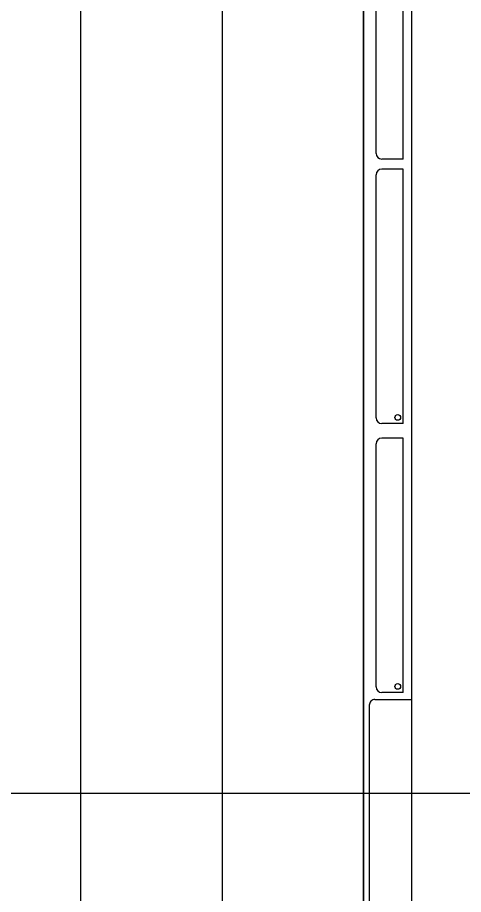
# Model space of a CAD drawing. Header units: millimetres. Extents: x 43168.9 to 43194.6, y -25545.1 to -25543.4.
# Drawn here: x 43170.36366 to 43170.37941, y -25543.96105 to -25543.93004 of the extents above; entities that cross this region are included whole.
import ezdxf

# ---------------------------------------------------------------- set-up
doc = ezdxf.new("R2010")
doc.units = ezdxf.units.MM
doc.header["$LTSCALE"] = 200
doc.linetypes.add('DASHDOT2', pattern=[0.5, 0.25, -0.125, 0, -0.125])
doc.layers.add('aks_sgh', color=5, linetype='DASHDOT2')
doc.layers.add('duv_sgh', color=4, linetype='Continuous')

msp = doc.modelspace()

# ---------------------------------------------------------------- linework, layer by layer
for p, q in [((43170.37587904171, -25543.96391939969), (43170.37587904171, -25543.92591939969)), ((43170.37756761532, -25543.92591939969), (43170.37756761532, -25543.96372604624)), ((43170.37631840399, -25543.93484184459, -0.0002), (43170.37631840399, -25543.92624047473, -0.0002)), ((43170.37728204812, -25543.93504184459, -0.0002), (43170.37728204812, -25543.92604047473, -0.0002)), ((43170.37728204812, -25543.93504184459, -0.0002), (43170.37651840399, -25543.93504184459, -0.0002)), ((43170.37631840399, -25543.94419786651, -0.0002), (43170.37631840399, -25543.93559649665, -0.0002)), ((43170.37672840399, -25543.93539649665, -0.0002), (43170.37651840399, -25543.93539649665, -0.0002)), ((43170.37728204812, -25543.93539649665, -0.0002), (43170.37672840399, -25543.93539649665, -0.0002)), ((43170.37728204812, -25543.94439786651, -0.0002), (43170.37728204812, -25543.93539649665, -0.0002)), ((43170.37728204812, -25543.94439786651, -0.0002), (43170.37651840399, -25543.94439786651, -0.0002)), ((43170.37672840399, -25543.94490716127, -0.0002), (43170.37651840399, -25543.94490716127, -0.0002)), ((43170.37728204812, -25543.94490716127, -0.0002), (43170.37672840399, -25543.94490716127, -0.0002)), ((43170.37728204812, -25543.95390853113, -0.0002), (43170.37728204812, -25543.94490716127, -0.0002)), ((43170.37631840399, -25543.95370853113, -0.0002), (43170.37631840399, -25543.94510716127, -0.0002)), ((43170.37728204812, -25543.95390853113, -0.0002), (43170.37651840399, -25543.95390853113, -0.0002)), ((43170.37627904154, -25543.95415351937), (43170.37756761532, -25543.95415351937)), ((43170.37607904171, -25543.95435377213), (43170.37607904171, -25543.96352629899))]:
    msp.add_line(p, q)
for centre in [(43170.37708555699, -25543.94417987331), (43170.37708555699, -25543.95369053793)]:
    msp.add_circle(centre, 0.0001)
for centre, start, end in [((43170.37651840399, -25543.93484184459, -0.0002), 180, 270), ((43170.37651840399, -25543.93559649665, -0.0002), 90, 180), ((43170.37651840399, -25543.94419786651, -0.0002), 180, 270), ((43170.37651840399, -25543.94510716127, -0.0002), 90, 180), ((43170.37651840399, -25543.95370853113, -0.0002), 180, 270), ((43170.37627904154, -25543.95435351937), 90, 180.0724092368858)]:
    msp.add_arc(centre, 0.0002, start, end)
at = {"layer": 'aks_sgh'}
for p, q in [((43170.3658790417, -25543.74091939969), (43170.3658790417, -25544.78991939969)), ((43171.17087959124, -25543.95748021049), (43170.19487849217, -25543.95748021049))]:
    msp.add_line(p, q, dxfattribs=at)
at = {"layer": 'duv_sgh'}
for p, q in [((43170.37087904171, -25543.85191939969), (43170.37087904171, -25543.97591939969)), ((43170.37587904171, -25543.85191939969), (43170.37587904171, -25543.97600639121))]:
    msp.add_line(p, q, dxfattribs=at)

doc.saveas('drawing.dxf')
